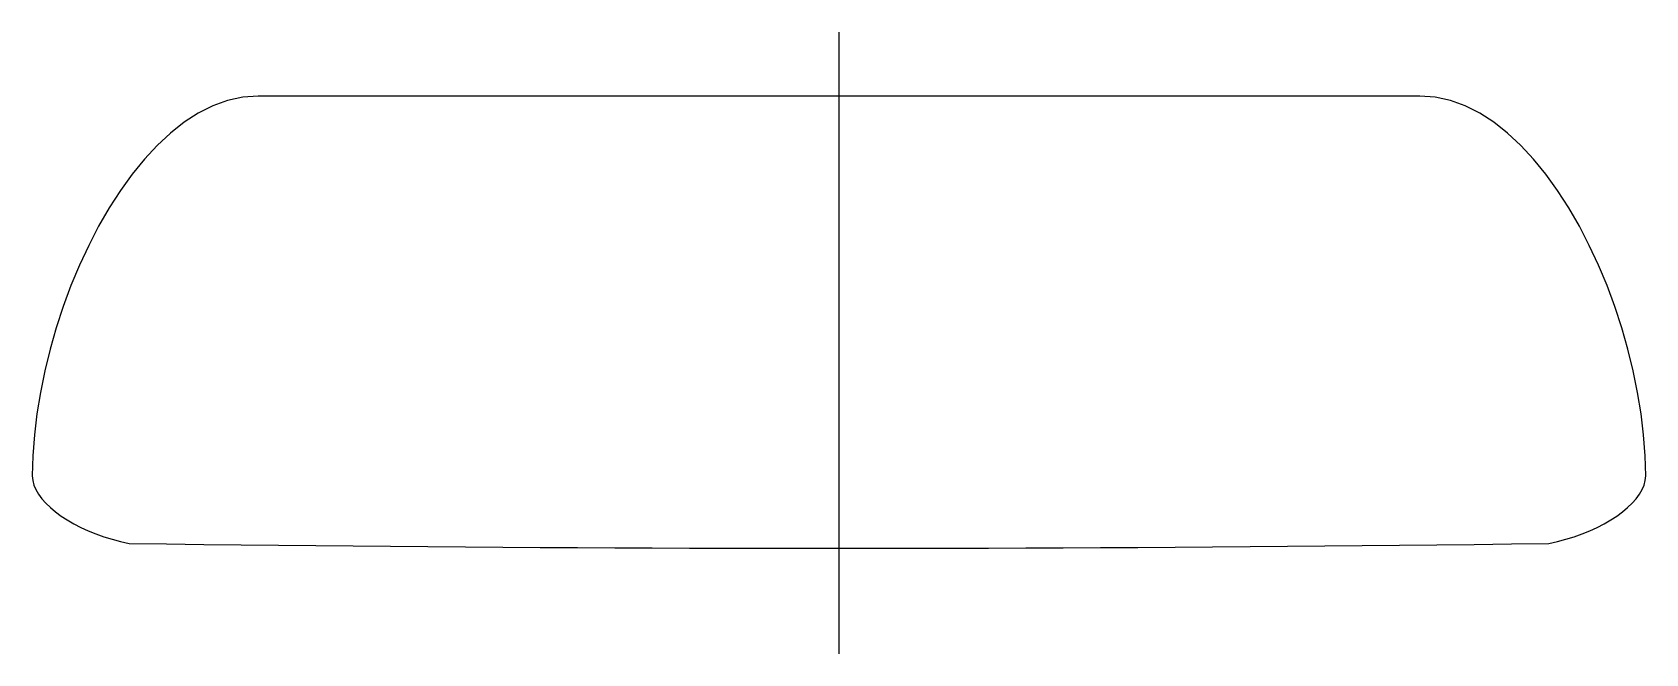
# Model space of a CAD drawing. Header units: metres. Extents: x -252 to 252, y -20 to 175.
import ezdxf

# ---------------------------------------------------------------- set-up
doc = ezdxf.new("R2010")
doc.units = ezdxf.units.M

msp = doc.modelspace()

# ---------------------------------------------------------------- linework, layer by layer
at = {"layer": 'CUT'}
for p, q in [((-196.0014, 151.6288), (-200.538, 149.3483)), ((-191.3589, 153.3051), (-196.0014, 151.6288)), ((-186.6213, 154.3389), (-191.3589, 153.3051)), ((-181.7993, 154.6919), (-186.6213, 154.3389)), ((-172.7094, 154.6919), (-181.7993, 154.6919)), ((-163.6194, 154.6919), (-172.7094, 154.6919)), ((-154.5294, 154.6919), (-163.6194, 154.6919)), ((-145.4395, 154.6919), (-154.5294, 154.6919)), ((-136.3495, 154.6919), (-145.4395, 154.6919)), ((-127.2595, 154.6919), (-136.3495, 154.6919)), ((-118.1696, 154.6919), (-127.2595, 154.6919)), ((-109.0796, 154.6919), (-118.1696, 154.6919)), ((-99.9896, 154.6919), (-109.0796, 154.6919)), ((-90.8997, 154.6919), (-99.9896, 154.6919)), ((-81.8097, 154.6919), (-90.8997, 154.6919)), ((-72.7197, 154.6919), (-81.8097, 154.6919)), ((-63.6298, 154.6919), (-72.7197, 154.6919)), ((-54.5398, 154.6919), (-63.6298, 154.6919)), ((-45.4498, 154.6919), (-54.5398, 154.6919)), ((-36.3599, 154.6919), (-45.4498, 154.6919)), ((-27.2699, 154.6919), (-36.3599, 154.6919)), ((-18.1799, 154.6919), (-27.2699, 154.6919)), ((-9.09, 154.6919), (-18.1799, 154.6919)), ((0, 154.6919), (-9.09, 154.6919)), ((9.09, 154.6919), (0, 154.6919)), ((0, 154.6919), (0, 154.6919)), ((18.1799, 154.6919), (9.09, 154.6919)), ((27.2699, 154.6919), (18.1799, 154.6919)), ((36.3599, 154.6919), (27.2699, 154.6919)), ((45.4498, 154.6919), (36.3599, 154.6919)), ((54.5398, 154.6919), (45.4498, 154.6919)), ((63.6298, 154.6919), (54.5398, 154.6919)), ((72.7197, 154.6919), (63.6298, 154.6919)), ((81.8097, 154.6919), (72.7197, 154.6919)), ((90.8997, 154.6919), (81.8097, 154.6919)), ((99.9896, 154.6919), (90.8997, 154.6919)), ((109.0796, 154.6919), (99.9896, 154.6919)), ((118.1696, 154.6919), (109.0796, 154.6919)), ((127.2595, 154.6919), (118.1696, 154.6919)), ((136.3495, 154.6919), (127.2595, 154.6919)), ((145.4395, 154.6919), (136.3495, 154.6919)), ((154.5294, 154.6919), (145.4395, 154.6919)), ((163.6194, 154.6919), (154.5294, 154.6919)), ((172.7094, 154.6919), (163.6194, 154.6919)), ((181.7993, 154.6919), (172.7094, 154.6919)), ((186.6213, 154.3389), (181.7993, 154.6919)), ((191.3589, 153.3051), (186.6213, 154.3389)), ((196.0014, 151.6288), (191.3589, 153.3051)), ((200.538, 149.3483), (196.0014, 151.6288)), ((-204.958, 146.5018), (-209.2507, 143.1275)), ((-200.538, 149.3483), (-204.958, 146.5018)), ((204.958, 146.5018), (200.538, 149.3483)), ((209.2507, 143.1275), (204.958, 146.5018)), ((-209.2507, 143.1275), (-213.4053, 139.2635)), ((213.4053, 139.2635), (209.2507, 143.1275)), ((-213.4053, 139.2635), (-217.411, 134.9482)), ((217.411, 134.9482), (213.4053, 139.2635)), ((-217.411, 134.9482), (-221.2572, 130.2197)), ((221.2572, 130.2197), (217.411, 134.9482)), ((-221.2572, 130.2197), (-224.9331, 125.1163)), ((224.9331, 125.1163), (221.2572, 130.2197)), ((-224.9331, 125.1163), (-228.428, 119.6761)), ((228.428, 119.6761), (224.9331, 125.1163)), ((-228.428, 119.6761), (-231.731, 113.9374)), ((231.731, 113.9374), (228.428, 119.6761)), ((-231.731, 113.9374), (-234.8315, 107.9385)), ((234.8315, 107.9385), (231.731, 113.9374)), ((-234.8315, 107.9385), (-237.7188, 101.7174)), ((237.7188, 101.7174), (234.8315, 107.9385)), ((-237.7188, 101.7174), (-240.3821, 95.3125)), ((240.3821, 95.3125), (237.7188, 101.7174)), ((-240.3821, 95.3125), (-242.8106, 88.762)), ((242.8106, 88.762), (240.3821, 95.3125)), ((-242.8106, 88.762), (-244.9936, 82.104)), ((244.9936, 82.104), (242.8106, 88.762)), ((-244.9936, 82.104), (-246.9204, 75.3768)), ((246.9204, 75.3768), (244.9936, 82.104)), ((-246.9204, 75.3768), (-248.5802, 68.6187)), ((248.5802, 68.6187), (246.9204, 75.3768)), ((-248.5802, 68.6187), (-249.9624, 61.8677)), ((249.9624, 61.8677), (248.5802, 68.6187)), ((-249.9624, 61.8677), (-251.0561, 55.1622)), ((251.0561, 55.1622), (249.9624, 61.8677)), ((-251.0561, 55.1622), (-251.8506, 48.5404)), ((251.8506, 48.5404), (251.0561, 55.1622)), ((-251.8506, 48.5404), (-252.3351, 42.0405)), ((252.3351, 42.0405), (251.8506, 48.5404)), ((-252.3351, 42.0405), (-252.4991, 35.7007)), ((252.4991, 35.7007), (252.3351, 42.0405)), ((-252.4991, 35.7007), (-252.3716, 34.2842)), ((252.3716, 34.2842), (252.4991, 35.7007)), ((-252.3716, 34.2842), (-251.9973, 32.8553)), ((-251.9973, 32.8553), (-251.388, 31.4218)), ((-251.388, 31.4218), (-250.5557, 29.9912)), ((250.5557, 29.9912), (251.388, 31.4218)), ((251.388, 31.4218), (251.9973, 32.8553)), ((251.9973, 32.8553), (252.3716, 34.2842)), ((-250.5557, 29.9912), (-249.5125, 28.5714)), ((-249.5125, 28.5714), (-248.2702, 27.1699)), ((-248.2702, 27.1699), (-246.8409, 25.7946)), ((-246.8409, 25.7946), (-245.2366, 24.4529)), ((245.2366, 24.4529), (246.8409, 25.7946)), ((246.8409, 25.7946), (248.2702, 27.1699)), ((248.2702, 27.1699), (249.5125, 28.5714)), ((249.5125, 28.5714), (250.5557, 29.9912)), ((-245.2366, 24.4529), (-243.4691, 23.1527)), ((-243.4691, 23.1527), (-241.5506, 21.9017)), ((-241.5506, 21.9017), (-239.4929, 20.7074)), ((-239.4929, 20.7074), (-237.3081, 19.5777)), ((237.3081, 19.5777), (239.4929, 20.7074)), ((239.4929, 20.7074), (241.5506, 21.9017)), ((241.5506, 21.9017), (243.4691, 23.1527)), ((243.4691, 23.1527), (245.2366, 24.4529)), ((-237.3081, 19.5777), (-235.008, 18.5202)), ((-235.008, 18.5202), (-232.6048, 17.5425)), ((-232.6048, 17.5425), (-230.1103, 16.6524)), ((-230.1103, 16.6524), (-227.5365, 15.8576)), ((-227.5365, 15.8576), (-224.8955, 15.1657)), ((-224.8955, 15.1657), (-222.1992, 14.5845)), ((222.1992, 14.5845), (224.8955, 15.1657)), ((224.8955, 15.1657), (227.5365, 15.8576)), ((227.5365, 15.8576), (230.1103, 16.6524)), ((230.1103, 16.6524), (232.6048, 17.5425)), ((232.6048, 17.5425), (235.008, 18.5202)), ((235.008, 18.5202), (237.3081, 19.5777)), ((-222.1992, 14.5845), (-210.5045, 14.4257)), ((-210.5045, 14.4257), (-198.8098, 14.2756)), ((-198.8098, 14.2756), (-187.1151, 14.134)), ((-187.1151, 14.134), (-175.4204, 14.001)), ((-175.4204, 14.001), (-163.7257, 13.8766)), ((-163.7257, 13.8766), (-152.031, 13.7607)), ((-152.031, 13.7607), (-140.3363, 13.6535)), ((-140.3363, 13.6535), (-128.6416, 13.5548)), ((-128.6416, 13.5548), (-116.9469, 13.4647)), ((-116.9469, 13.4647), (-105.2522, 13.3832)), ((-105.2522, 13.3832), (-93.5575, 13.3102)), ((-93.5575, 13.3102), (-81.8629, 13.2459)), ((-81.8629, 13.2459), (-70.1682, 13.1901)), ((-70.1682, 13.1901), (-58.4735, 13.1429)), ((-58.4735, 13.1429), (-46.7788, 13.1043)), ((-46.7788, 13.1043), (-35.0841, 13.0743)), ((-35.0841, 13.0743), (-23.3894, 13.0528)), ((-23.3894, 13.0528), (-11.6947, 13.04)), ((-11.6947, 13.04), (0, 13.0357)), ((0, 13.0357), (11.6947, 13.04)), ((0, 13.0357), (0, 13.0357)), ((11.6947, 13.04), (23.3894, 13.0528)), ((23.3894, 13.0528), (35.0841, 13.0743)), ((35.0841, 13.0743), (46.7788, 13.1043)), ((46.7788, 13.1043), (58.4735, 13.1429)), ((58.4735, 13.1429), (70.1682, 13.1901)), ((70.1682, 13.1901), (81.8629, 13.2459)), ((81.8629, 13.2459), (93.5575, 13.3102)), ((93.5575, 13.3102), (105.2522, 13.3832)), ((105.2522, 13.3832), (116.9469, 13.4647)), ((116.9469, 13.4647), (128.6416, 13.5548)), ((128.6416, 13.5548), (140.3363, 13.6535)), ((140.3363, 13.6535), (152.031, 13.7607)), ((152.031, 13.7607), (163.7257, 13.8766)), ((163.7257, 13.8766), (175.4204, 14.001)), ((175.4204, 14.001), (187.1151, 14.134)), ((187.1151, 14.134), (198.8098, 14.2756)), ((198.8098, 14.2756), (210.5045, 14.4257)), ((210.5045, 14.4257), (222.1992, 14.5845))]:
    msp.add_line(p, q, dxfattribs=at)
at = {"layer": 'REG'}
msp.add_line((0, -20), (0, 174.6919), dxfattribs=at)

doc.saveas('drawing.dxf')
